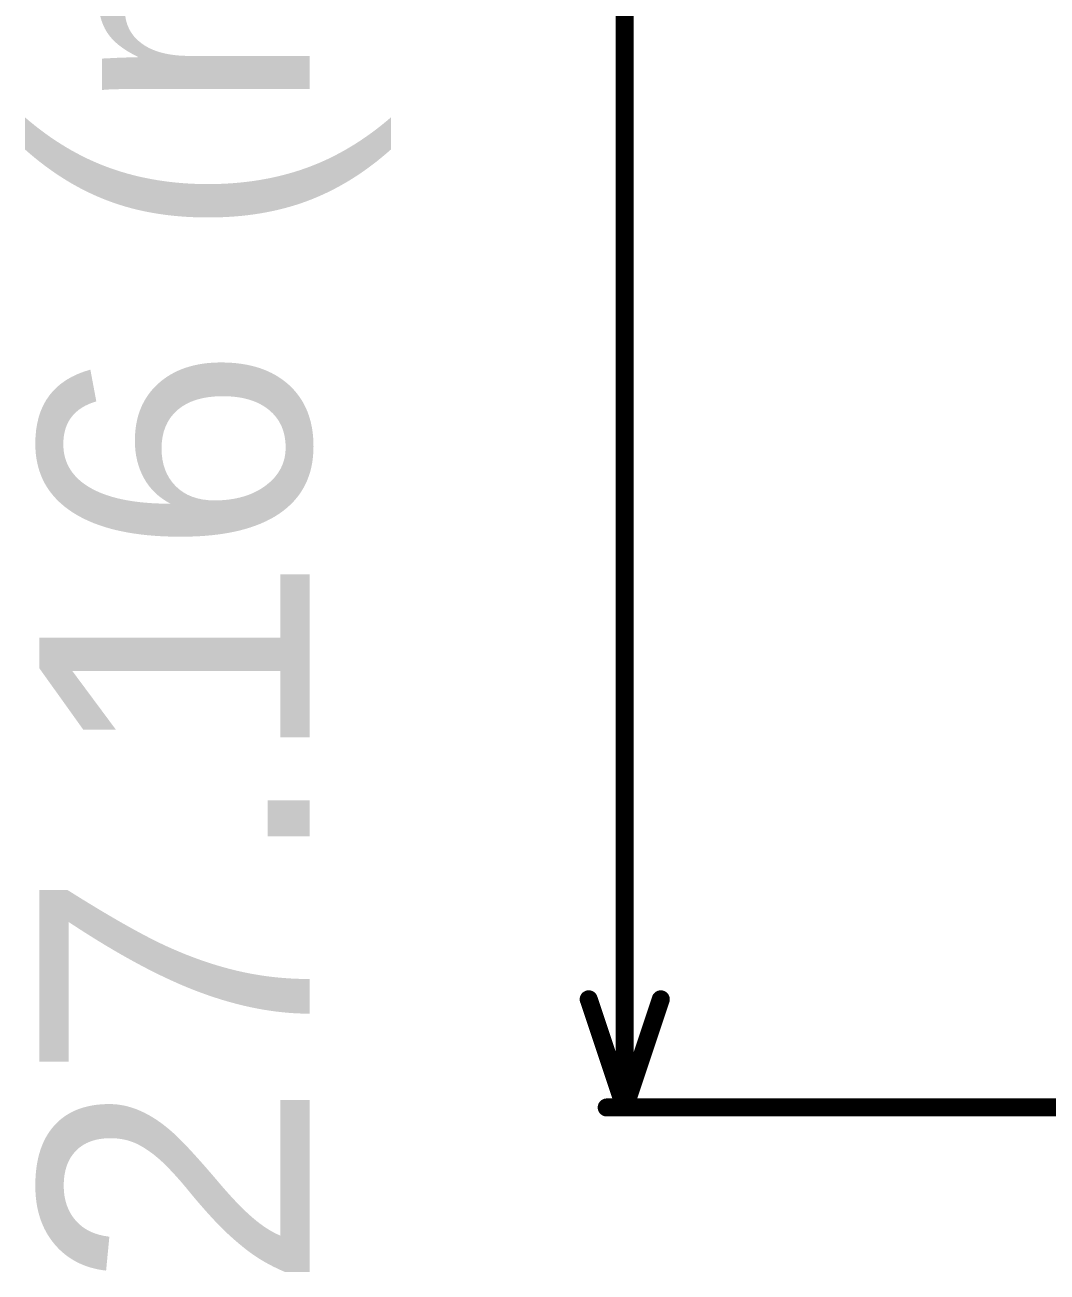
# Model space of a CAD drawing. Header units: inches. Extents: x -17 to 443, y -40 to 218.
# Drawn here: x -17.5 to -3.09, y -2.32 to 15.25 of the extents above; entities that cross this region are included whole.
import ezdxf

# ---------------------------------------------------------------- set-up
doc = ezdxf.new("R2010")
doc.units = ezdxf.units.IN
doc.layers.add('Dimension', color=6, linetype='Continuous')
doc.styles.add('Arial', font='', dxfattribs={"height": 0.2})
doc.styles.get('Arial').set_extended_font_data('Arial')

msp = doc.modelspace()

# ---------------------------------------------------------------- linework, layer by layer
at = {"layer": 'Dimension'}
for points in [[(-9.042, 13.58, 0.254, 0.254, 0), (-9.042, 27.159, 0.254, 0.254, 0)], [(-9.042, 0, 0.254, 0.254, 0), (-9.042, 13.58, 0.254, 0.254, 0)], [(-9.55, 1.524, 0.254, 0.254, 0), (-9.042, 0, 0.254, 0.254, 0)], [(-9.042, 0, 0.254, 0.254, 0), (-8.534, 1.524, 0.254, 0.254, 0)], [(-9.296, 0, 0.254, 0.254, 0), (0, 0, 0.254, 0.254, 0)]]:
    msp.add_lwpolyline(points, format="xyseb", dxfattribs=at)
for points in [[(-9.106, 13.58, 0.127, 0.127, 1), (-8.979, 13.58, 0.127, 0.127, 1)], [(-9.106, 13.58, 0.127, 0.127, 1), (-8.979, 13.58, 0.127, 0.127, 1)], [(-9.614, 1.524, 0.127, 0.127, 1), (-9.487, 1.524, 0.127, 0.127, 1)], [(-8.598, 1.524, 0.127, 0.127, 1), (-8.471, 1.524, 0.127, 0.127, 1)], [(-9.36, 0, 0.127, 0.127, 1), (-9.233, 0, 0.127, 0.127, 1)], [(-9.106, 0, 0.127, 0.127, 1), (-8.979, 0, 0.127, 0.127, 1)], [(-9.106, 0, 0.127, 0.127, 1), (-8.979, 0, 0.127, 0.127, 1)], [(-9.106, 0, 0.127, 0.127, 1), (-8.979, 0, 0.127, 0.127, 1)]]:
    msp.add_lwpolyline(points, format="xyseb", close=True, dxfattribs=at)

# ---------------------------------------------------------------- texts
at = {"layer": 'Dimension', "style": 'Arial'}
msp.add_text('27.16 (mm)', height=3.81, rotation=90, dxfattribs=at).set_placement((-13.483, -2.587))

doc.saveas('drawing.dxf')
